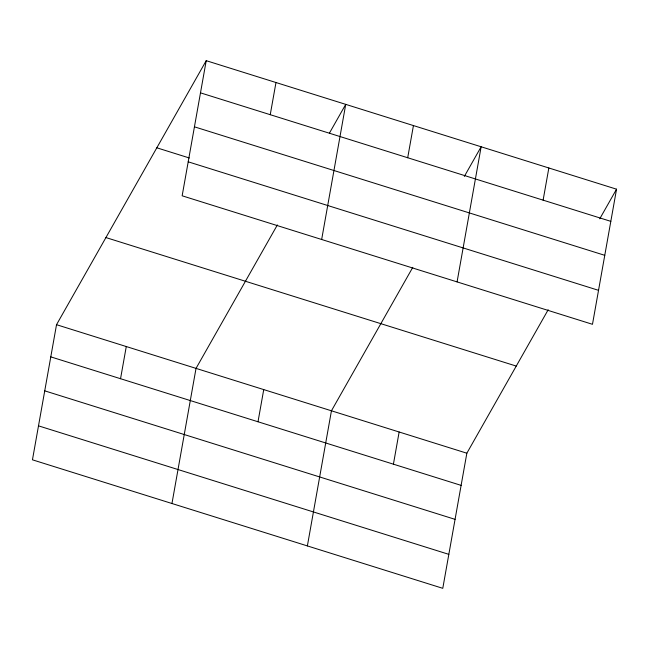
<?xml version="1.0" encoding="UTF-8"?>
<svg xmlns="http://www.w3.org/2000/svg" width="649" height="649" viewBox="0 0 649 649"><rect width="100%" height="100%" fill="white"/><g stroke="black" fill="none" stroke-linecap="round" stroke-linejoin="round"><path stroke-width="0.97" d="M206.22 60.673L182.15 195.795L592.48 324.305L616.55 189.184L206.22 60.673L56.52 324.695L32.45 459.816L442.78 588.327L466.85 453.205L548.186 309.751M120.544 378.716L126.279 346.542M171.961 503.51L196.03 368.389L277.366 224.935M270.244 114.695L275.979 82.52M258.002 421.769L263.737 389.595M321.661 239.489L345.73 104.367L329.432 133.118M307.375 545.923L331.444 410.801L412.78 267.347M407.702 157.739L413.437 125.565M393.416 464.173L399.143 431.999M457.074 281.893L481.144 146.771L464.343 176.398M543.116 200.152L548.843 167.977M599.757 218.802L616.55 189.184M200.484 92.848L610.823 221.358M194.432 126.823L604.771 255.325M156.815 147.802L189.305 157.975M188.202 161.82L598.532 290.33M105.917 237.566L516.255 366.077M56.52 324.695L466.85 453.205M50.784 356.869L461.123 485.379M44.74 390.844L455.071 519.354M38.502 425.849L448.832 554.351"/></g></svg>
